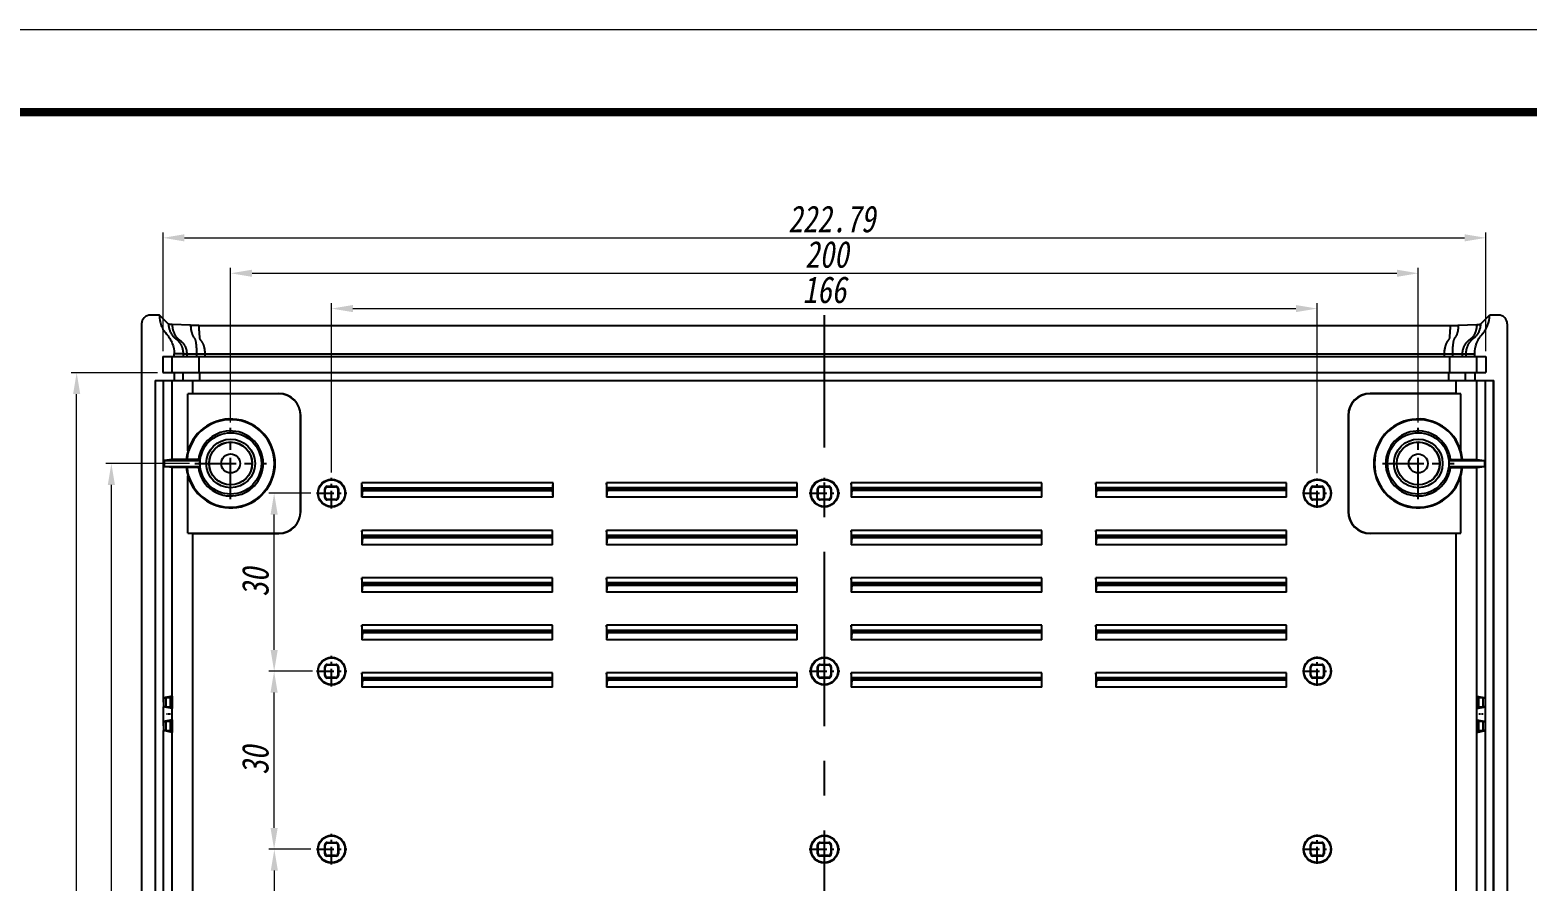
# Model space of a CAD drawing. Header units: millimetres. Extents: x 2015 to 2819, y -1311 to -752.
# Drawn here: x 2292.6 to 2544.7, y -895.4 to -751.9 of the extents above; entities that cross this region are included whole.
import ezdxf

# ---------------------------------------------------------------- set-up
doc = ezdxf.new("R2010")
doc.units = ezdxf.units.MM
doc.linetypes.add('CENTER', pattern=[50.8, 31.75, -6.35, 6.35, -6.35])
doc.layers.add('06___PRT_ALL_SURFS', color=7, linetype='Continuous')
doc.layers.add('dim', color=82, linetype='Continuous', lineweight=9)
doc.layers.add('from', color=7, linetype='Continuous', lineweight=13)
doc.styles.add('wuwei', font='SimSun.ttf', dxfattribs={"width": 0.8, "oblique": 10})
doc.dimstyles.new('wuwei', dxfattribs={"dimscale": 1.8, "dimtxt": 2.5, "dimasz": 1.5, "dimexe": 0.3, "dimexo": 0.3, "dimgap": 0.5, "dimtad": 1, "dimdsep": 46, "dimtxsty": 'wuwei', "dimcen": 0, "dimclrd": 42, "dimclre": 82, "dimclrt": 82, "dimazin": 2, "dimtfac": 1, "dimtofl": 0, "dimtmove": 0, "dimatfit": 3, "dimfxl": 1, "dimlwd": 5, "dimlwe": 5, "dimarcsym": 0})

# ---------------------------------------------------------------- blocks, each defined once
blk = doc.blocks.new('*D24')
at = {"layer": 'Defpoints', "color": 0}
for p in [(2537.8, -786.98), (2315.01, -807), (2537.8, -807)]:
    blk.add_point(p, dxfattribs=at)
at = {"layer": 'dim', "color": 82, "lineweight": 5, "true_color": 0x35c922}
for p, q in [((2315.01, -806.1), (2315.01, -786.08)), ((2537.8, -806.1), (2537.8, -786.08))]:
    blk.add_line(p, q, dxfattribs=at)
at = {"layer": 'dim', "color": 42, "lineweight": 5}
blk.add_line((2318.61, -786.98), (2534.2, -786.98), dxfattribs=at)
at = {"layer": 'dim', "color": 42}
for points in [[(2318.61, -786.38), (2318.61, -787.58), (2315.01, -786.98)], [(2534.2, -786.38), (2534.2, -787.58), (2537.8, -786.98)]]:
    blk.add_solid(points, dxfattribs=at)
at = {"layer": 'dim', "color": 82, "true_color": 0x4bd605, "insert": (2427.64, -783.83), "char_height": 4.5, "attachment_point": 5, "style": 'wuwei'}
blk.add_mtext('222.79', dxfattribs=at)
blk = doc.blocks.new('*D25')
at = {"layer": 'Defpoints', "color": 0}
for p in [(2300.47, -809.7), (2315.01, -809.7), (2315.01, -1000.3)]:
    blk.add_point(p, dxfattribs=at)
at = {"layer": 'dim', "color": 82, "lineweight": 5, "true_color": 0x35c922}
for p, q in [((2314.11, -809.7), (2299.57, -809.7)), ((2314.11, -1000.3), (2299.57, -1000.3))]:
    blk.add_line(p, q, dxfattribs=at)
at = {"layer": 'dim', "color": 42, "lineweight": 5}
blk.add_line((2300.47, -996.7), (2300.47, -813.3), dxfattribs=at)
at = {"layer": 'dim', "color": 42}
for points in [[(2299.87, -813.3), (2301.07, -813.3), (2300.47, -809.7)], [(2299.87, -996.7), (2301.07, -996.7), (2300.47, -1000.3)]]:
    blk.add_solid(points, dxfattribs=at)
at = {"layer": 'dim', "color": 82, "true_color": 0x4bd605, "insert": (2297.32, -905), "char_height": 4.5, "attachment_point": 5, "rotation": 90, "style": 'wuwei'}
blk.add_mtext('190.6', dxfattribs=at)
blk = doc.blocks.new('*D26')
at = {"layer": 'Defpoints', "color": 0}
for p in [(2306.31, -825), (2320.38, -825), (2318.15, -985)]:
    blk.add_point(p, dxfattribs=at)
at = {"layer": 'dim', "color": 82, "lineweight": 5, "true_color": 0x35c922}
for p, q in [((2319.48, -825), (2305.41, -825)), ((2317.25, -985), (2305.41, -985))]:
    blk.add_line(p, q, dxfattribs=at)
at = {"layer": 'dim', "color": 42, "lineweight": 5}
blk.add_line((2306.31, -981.4), (2306.31, -828.6), dxfattribs=at)
at = {"layer": 'dim', "color": 42}
for points in [[(2305.71, -828.6), (2306.91, -828.6), (2306.31, -825)], [(2305.71, -981.4), (2306.91, -981.4), (2306.31, -985)]]:
    blk.add_solid(points, dxfattribs=at)
at = {"layer": 'dim', "color": 82, "true_color": 0x4bd605, "insert": (2303.16, -905), "char_height": 4.5, "attachment_point": 5, "rotation": 90, "style": 'wuwei'}
blk.add_mtext('160', dxfattribs=at)
blk = doc.blocks.new('*D27')
at = {"layer": 'Defpoints', "color": 0}
for p in [(2333.73, -830), (2340.83, -830), (2340.83, -860)]:
    blk.add_point(p, dxfattribs=at)
at = {"layer": 'dim', "color": 82, "lineweight": 5, "true_color": 0x35c922}
for p, q in [((2339.93, -830), (2332.83, -830)), ((2339.93, -860), (2332.83, -860))]:
    blk.add_line(p, q, dxfattribs=at)
at = {"layer": 'dim', "color": 42, "lineweight": 5}
blk.add_line((2333.73, -856.4), (2333.73, -833.6), dxfattribs=at)
at = {"layer": 'dim', "color": 42}
for points in [[(2333.13, -833.6), (2334.33, -833.6), (2333.73, -830)], [(2333.13, -856.4), (2334.33, -856.4), (2333.73, -860)]]:
    blk.add_solid(points, dxfattribs=at)
at = {"layer": 'dim', "color": 82, "true_color": 0x4bd605, "insert": (2330.58, -845), "char_height": 4.5, "attachment_point": 5, "rotation": 90, "style": 'wuwei'}
blk.add_mtext('30', dxfattribs=at)
blk = doc.blocks.new('*D28')
at = {"layer": 'Defpoints', "color": 0}
for p in [(2333.72, -860), (2341.07, -860), (2340.83, -890)]:
    blk.add_point(p, dxfattribs=at)
at = {"layer": 'dim', "color": 82, "lineweight": 5, "true_color": 0x35c922}
for p, q in [((2340.17, -860), (2332.82, -860)), ((2339.93, -890), (2332.82, -890))]:
    blk.add_line(p, q, dxfattribs=at)
at = {"layer": 'dim', "color": 42, "lineweight": 5}
blk.add_line((2333.72, -886.4), (2333.72, -863.6), dxfattribs=at)
at = {"layer": 'dim', "color": 42}
for points in [[(2333.12, -863.6), (2334.32, -863.6), (2333.72, -860)], [(2333.12, -886.4), (2334.32, -886.4), (2333.72, -890)]]:
    blk.add_solid(points, dxfattribs=at)
at = {"layer": 'dim', "color": 82, "true_color": 0x4bd605, "insert": (2330.57, -875), "char_height": 4.5, "attachment_point": 5, "rotation": 90, "style": 'wuwei'}
blk.add_mtext('30', dxfattribs=at)
blk = doc.blocks.new('*D29')
at = {"layer": 'Defpoints', "color": 0}
for p in [(2333.76, -890), (2340.83, -890), (2340.83, -920)]:
    blk.add_point(p, dxfattribs=at)
at = {"layer": 'dim', "color": 82, "lineweight": 5, "true_color": 0x35c922}
for p, q in [((2339.93, -890), (2332.86, -890)), ((2339.93, -920), (2332.86, -920))]:
    blk.add_line(p, q, dxfattribs=at)
at = {"layer": 'dim', "color": 42, "lineweight": 5}
blk.add_line((2333.76, -916.4), (2333.76, -893.6), dxfattribs=at)
at = {"layer": 'dim', "color": 42}
for points in [[(2333.16, -893.6), (2334.36, -893.6), (2333.76, -890)], [(2333.16, -916.4), (2334.36, -916.4), (2333.76, -920)]]:
    blk.add_solid(points, dxfattribs=at)
at = {"layer": 'dim', "color": 82, "true_color": 0x4bd605, "insert": (2330.61, -905), "char_height": 4.5, "attachment_point": 5, "rotation": 90, "style": 'wuwei'}
blk.add_mtext('30', dxfattribs=at)
blk = doc.blocks.new('*D32')
at = {"layer": 'Defpoints', "color": 0}
for p in [(2509.4, -798.9), (2343.4, -827.42), (2509.4, -827.52)]:
    blk.add_point(p, dxfattribs=at)
at = {"layer": 'dim', "color": 82, "lineweight": 5, "true_color": 0x35c922}
for p, q in [((2343.4, -826.53), (2343.4, -798)), ((2509.4, -826.62), (2509.4, -798))]:
    blk.add_line(p, q, dxfattribs=at)
at = {"layer": 'dim', "color": 42, "lineweight": 5}
blk.add_line((2347, -798.9), (2505.8, -798.9), dxfattribs=at)
at = {"layer": 'dim', "color": 42}
for points in [[(2347, -798.3), (2347, -799.5), (2343.4, -798.9)], [(2505.8, -798.3), (2505.8, -799.5), (2509.4, -798.9)]]:
    blk.add_solid(points, dxfattribs=at)
at = {"layer": 'dim', "color": 82, "true_color": 0x4bd605, "insert": (2426.4, -795.75), "char_height": 4.5, "attachment_point": 5, "style": 'wuwei'}
blk.add_mtext('166', dxfattribs=at)
blk = doc.blocks.new('*D33')
at = {"layer": 'Defpoints', "color": 0}
for p in [(2526.4, -792.95), (2326.4, -818.97), (2526.4, -818.97)]:
    blk.add_point(p, dxfattribs=at)
at = {"layer": 'dim', "color": 82, "lineweight": 5, "true_color": 0x35c922}
for p, q in [((2326.4, -818.07), (2326.4, -792.05)), ((2526.4, -818.07), (2526.4, -792.05))]:
    blk.add_line(p, q, dxfattribs=at)
at = {"layer": 'dim', "color": 42, "lineweight": 5}
blk.add_line((2330, -792.95), (2522.8, -792.95), dxfattribs=at)
at = {"layer": 'dim', "color": 42}
for points in [[(2330, -792.35), (2330, -793.55), (2326.4, -792.95)], [(2522.8, -792.35), (2522.8, -793.55), (2526.4, -792.95)]]:
    blk.add_solid(points, dxfattribs=at)
at = {"layer": 'dim', "color": 82, "true_color": 0x4bd605, "insert": (2426.81, -789.8), "char_height": 4.5, "attachment_point": 5, "style": 'wuwei'}
blk.add_mtext('200', dxfattribs=at)

msp = doc.modelspace()

# ---------------------------------------------------------------- linework, layer by layer
at = {"color": 7, "linetype": 'Continuous'}
for p, q in [((2311.403, -801.494), (2311.403, -1008.497)), ((2314.401, -799.996), (2312.902, -799.996)), ((2315.934, -801.529), (2314.401, -799.996)), ((2536.873, -801.529), (2538.405, -799.996)), ((2539.905, -799.996), (2538.405, -799.996)), ((2541.403, -801.494), (2541.403, -1008.497)), ((2316.903, -806.996), (2316.903, -806.496)), ((2318.388, -806.496), (2316.903, -806.496)), ((2534.419, -806.496), (2535.903, -806.496)), ((2535.903, -806.996), (2535.903, -806.496)), ((2315.006, -806.996), (2315.006, -809.696)), ((2315.006, -806.996), (2318.388, -806.996)), ((2534.419, -806.996), (2537.8, -806.996)), ((2537.8, -806.996), (2537.8, -809.696)), ((2313.663, -810.996), (2313.663, -998.996)), ((2313.663, -810.996), (2318.423, -810.996)), ((2313.706, -810.996), (2313.706, -998.996)), ((2315.006, -809.696), (2318.423, -809.696)), ((2315.078, -864.481), (2315.078, -810.996)), ((2316.563, -824.335), (2316.563, -810.996)), ((2316.903, -809.696), (2316.903, -810.996)), ((2320.041, -813.196), (2320.041, -810.996)), ((2532.765, -813.196), (2532.765, -810.996)), ((2534.384, -809.696), (2537.8, -809.696)), ((2534.384, -810.996), (2539.143, -810.996)), ((2535.903, -809.696), (2535.903, -810.996)), ((2536.243, -824.335), (2536.243, -810.996)), ((2537.728, -864.481), (2537.728, -810.996)), ((2539.1, -998.996), (2539.1, -810.996)), ((2539.143, -998.996), (2539.143, -810.996)), ((2320.041, -813.196), (2319.206, -813.238)), ((2319.206, -822.887), (2319.206, -813.238)), ((2334.503, -813.238), (2319.206, -813.238)), ((2320.041, -813.196), (2334.503, -813.196)), ((2334.503, -813.196), (2334.503, -813.238)), ((2518.303, -813.196), (2518.303, -813.238)), ((2532.765, -813.196), (2518.303, -813.196)), ((2533.601, -813.238), (2518.303, -813.238)), ((2532.765, -813.196), (2533.601, -813.238)), ((2533.601, -822.887), (2533.601, -813.238)), ((2338.161, -833.096), (2338.161, -816.896)), ((2338.203, -816.896), (2338.161, -816.896)), ((2338.203, -833.096), (2338.203, -816.896)), ((2514.603, -816.896), (2514.603, -833.096)), ((2514.603, -816.896), (2514.645, -816.896)), ((2514.645, -816.896), (2514.645, -833.096)), ((2316.563, -824.335), (2315.224, -824.496)), ((2318.946, -824.323), (2316.563, -824.335)), ((2318.946, -824.323), (2319.059, -824.335)), ((2320.964, -824.335), (2319.059, -824.335)), ((2320.964, -824.335), (2321.217, -824.496)), ((2531.842, -824.335), (2531.589, -824.496)), ((2531.842, -824.335), (2533.748, -824.335)), ((2533.748, -824.335), (2533.86, -824.323)), ((2533.86, -824.323), (2536.243, -824.335)), ((2536.243, -824.335), (2537.582, -824.496)), ((2315.224, -824.496), (2315.224, -825.496)), ((2315.224, -824.496), (2321.217, -824.496)), ((2316.563, -825.656), (2315.224, -825.496)), ((2315.224, -825.496), (2321.217, -825.496)), ((2316.563, -864.184), (2316.563, -825.656)), ((2318.946, -825.668), (2316.563, -825.656)), ((2319.059, -825.657), (2318.946, -825.668)), ((2320.964, -825.657), (2319.059, -825.657)), ((2320.964, -825.657), (2321.217, -825.496)), ((2531.589, -824.496), (2537.582, -824.496)), ((2531.589, -825.496), (2537.582, -825.496)), ((2531.842, -825.657), (2531.589, -825.496)), ((2531.842, -825.657), (2533.748, -825.657)), ((2533.86, -825.668), (2533.748, -825.657)), ((2533.86, -825.668), (2536.243, -825.656)), ((2536.243, -825.656), (2537.582, -825.496)), ((2536.243, -864.184), (2536.243, -825.656)), ((2537.582, -824.496), (2537.582, -825.496)), ((2319.206, -836.754), (2319.206, -827.104)), ((2342.253, -830.746), (2342.253, -829.246)), ((2342.34, -829.333), (2342.253, -829.246)), ((2342.34, -830.659), (2342.34, -829.333)), ((2342.74, -828.933), (2342.653, -828.846)), ((2342.653, -828.846), (2344.153, -828.846)), ((2342.74, -828.933), (2344.066, -828.933)), ((2344.066, -828.933), (2344.153, -828.846)), ((2344.466, -829.333), (2344.553, -829.246)), ((2344.466, -829.333), (2344.466, -830.659)), ((2344.553, -829.246), (2344.553, -830.746)), ((2425.253, -830.746), (2425.253, -829.246)), ((2425.34, -829.333), (2425.253, -829.246)), ((2425.34, -830.659), (2425.34, -829.333)), ((2425.74, -828.933), (2425.653, -828.846)), ((2425.653, -828.846), (2427.153, -828.846)), ((2425.74, -828.933), (2427.066, -828.933)), ((2427.066, -828.933), (2427.153, -828.846)), ((2427.466, -829.333), (2427.553, -829.246)), ((2427.466, -829.333), (2427.466, -830.659)), ((2427.553, -829.246), (2427.553, -830.746)), ((2508.253, -830.746), (2508.253, -829.246)), ((2508.34, -829.333), (2508.253, -829.246)), ((2508.34, -830.659), (2508.34, -829.333)), ((2508.653, -828.846), (2510.153, -828.846)), ((2508.74, -828.933), (2508.653, -828.846)), ((2508.74, -828.933), (2510.066, -828.933)), ((2510.066, -828.933), (2510.153, -828.846)), ((2510.466, -829.333), (2510.553, -829.246)), ((2510.466, -829.333), (2510.466, -830.659)), ((2510.553, -829.246), (2510.553, -830.746)), ((2533.601, -836.754), (2533.601, -827.104)), ((2342.34, -830.659), (2342.253, -830.746)), ((2342.74, -831.059), (2342.653, -831.146)), ((2344.153, -831.146), (2342.653, -831.146)), ((2344.066, -831.059), (2342.74, -831.059)), ((2344.066, -831.059), (2344.153, -831.146)), ((2344.466, -830.659), (2344.553, -830.746)), ((2425.34, -830.659), (2425.253, -830.746)), ((2425.74, -831.059), (2425.653, -831.146)), ((2427.153, -831.146), (2425.653, -831.146)), ((2427.066, -831.059), (2425.74, -831.059)), ((2427.066, -831.059), (2427.153, -831.146)), ((2427.466, -830.659), (2427.553, -830.746)), ((2508.34, -830.659), (2508.253, -830.746)), ((2508.74, -831.059), (2508.653, -831.146)), ((2510.153, -831.146), (2508.653, -831.146)), ((2510.066, -831.059), (2508.74, -831.059)), ((2510.066, -831.059), (2510.153, -831.146)), ((2510.466, -830.659), (2510.553, -830.746)), ((2338.203, -833.096), (2338.161, -833.096)), ((2514.603, -833.096), (2514.645, -833.096)), ((2320.041, -836.796), (2319.206, -836.754)), ((2319.206, -836.754), (2334.503, -836.754)), ((2320.041, -973.196), (2320.041, -836.796)), ((2320.041, -836.796), (2334.503, -836.796)), ((2334.503, -836.796), (2334.503, -836.754)), ((2518.303, -836.754), (2533.601, -836.754)), ((2518.303, -836.796), (2518.303, -836.754)), ((2532.765, -836.796), (2518.303, -836.796)), ((2532.765, -836.796), (2533.601, -836.754)), ((2532.765, -973.196), (2532.765, -836.796)), ((2342.253, -860.746), (2342.253, -859.246)), ((2342.34, -859.333), (2342.253, -859.246)), ((2342.34, -860.659), (2342.34, -859.333)), ((2342.74, -858.933), (2342.653, -858.846)), ((2342.653, -858.846), (2344.153, -858.846)), ((2342.74, -858.933), (2344.066, -858.933)), ((2344.066, -858.933), (2344.153, -858.846)), ((2344.466, -859.333), (2344.553, -859.246)), ((2344.466, -859.333), (2344.466, -860.659)), ((2344.553, -859.246), (2344.553, -860.746)), ((2425.253, -860.746), (2425.253, -859.246)), ((2425.34, -859.333), (2425.253, -859.246)), ((2425.34, -860.659), (2425.34, -859.333)), ((2425.74, -858.933), (2425.653, -858.846)), ((2425.653, -858.846), (2427.153, -858.846)), ((2425.74, -858.933), (2427.066, -858.933)), ((2427.066, -858.933), (2427.153, -858.846)), ((2427.466, -859.333), (2427.553, -859.246)), ((2427.466, -859.333), (2427.466, -860.659)), ((2427.553, -859.246), (2427.553, -860.746)), ((2508.253, -860.746), (2508.253, -859.246)), ((2508.34, -859.333), (2508.253, -859.246)), ((2508.34, -860.659), (2508.34, -859.333)), ((2508.653, -858.846), (2510.153, -858.846)), ((2508.74, -858.933), (2508.653, -858.846)), ((2508.74, -858.933), (2510.066, -858.933)), ((2510.066, -858.933), (2510.153, -858.846)), ((2510.466, -859.333), (2510.553, -859.246)), ((2510.466, -859.333), (2510.466, -860.659)), ((2510.553, -859.246), (2510.553, -860.746)), ((2342.34, -860.659), (2342.253, -860.746)), ((2342.74, -861.059), (2342.653, -861.146)), ((2344.153, -861.146), (2342.653, -861.146)), ((2344.066, -861.059), (2342.74, -861.059)), ((2344.066, -861.059), (2344.153, -861.146)), ((2344.466, -860.659), (2344.553, -860.746)), ((2425.34, -860.659), (2425.253, -860.746)), ((2425.74, -861.059), (2425.653, -861.146)), ((2427.153, -861.146), (2425.653, -861.146)), ((2427.066, -861.059), (2425.74, -861.059)), ((2427.066, -861.059), (2427.153, -861.146)), ((2427.466, -860.659), (2427.553, -860.746)), ((2508.34, -860.659), (2508.253, -860.746)), ((2508.74, -861.059), (2508.653, -861.146)), ((2510.153, -861.146), (2508.653, -861.146)), ((2510.066, -861.059), (2508.74, -861.059)), ((2510.066, -861.059), (2510.153, -861.146)), ((2510.466, -860.659), (2510.553, -860.746)), ((2315.064, -864.481), (2315.078, -866.01)), ((2315.075, -864.492), (2315.064, -864.481)), ((2315.075, -864.492), (2315.075, -865.999)), ((2315.075, -864.492), (2315.478, -864.496)), ((2316.563, -864.184), (2315.078, -864.481)), ((2315.478, -864.496), (2315.478, -865.996)), ((2316.278, -864.496), (2315.478, -864.496)), ((2316.278, -864.496), (2316.59, -864.184)), ((2316.278, -865.996), (2316.278, -864.496)), ((2316.563, -864.184), (2316.59, -864.184)), ((2316.59, -866.307), (2316.59, -864.184)), ((2536.243, -864.184), (2536.217, -864.184)), ((2536.217, -864.184), (2536.217, -866.307)), ((2536.528, -864.496), (2536.217, -864.184)), ((2536.243, -864.184), (2537.728, -864.481)), ((2537.328, -864.496), (2536.528, -864.496)), ((2536.528, -864.496), (2536.528, -865.996)), ((2537.328, -864.496), (2537.732, -864.492)), ((2537.328, -865.996), (2537.328, -864.496)), ((2537.743, -866.01), (2537.728, -864.481)), ((2537.732, -864.492), (2537.728, -864.481)), ((2537.732, -865.999), (2537.732, -864.492)), ((2315.478, -865.996), (2315.075, -865.999)), ((2315.075, -865.999), (2315.078, -866.01)), ((2315.078, -868.481), (2315.078, -866.01)), ((2316.563, -866.307), (2315.078, -866.01)), ((2315.478, -865.996), (2316.278, -865.996)), ((2316.278, -865.996), (2316.59, -866.307)), ((2316.563, -868.184), (2316.563, -866.307)), ((2316.563, -866.307), (2316.59, -866.307)), ((2536.528, -865.996), (2536.217, -866.307)), ((2536.243, -866.307), (2536.217, -866.307)), ((2536.243, -866.307), (2537.728, -866.01)), ((2536.243, -868.184), (2536.243, -866.307)), ((2536.528, -865.996), (2537.328, -865.996)), ((2537.732, -865.999), (2537.328, -865.996)), ((2537.728, -868.481), (2537.728, -866.01)), ((2537.732, -865.999), (2537.743, -866.01)), ((2315.064, -868.481), (2315.078, -870.01)), ((2315.075, -868.492), (2315.064, -868.481)), ((2315.075, -868.492), (2315.075, -869.999)), ((2315.075, -868.492), (2315.478, -868.496)), ((2316.563, -868.184), (2315.078, -868.481)), ((2315.478, -868.496), (2315.478, -869.996)), ((2316.278, -868.496), (2315.478, -868.496)), ((2316.278, -868.496), (2316.59, -868.184)), ((2316.278, -869.996), (2316.278, -868.496)), ((2316.563, -868.184), (2316.59, -868.184)), ((2316.59, -870.307), (2316.59, -868.184)), ((2536.243, -868.184), (2536.217, -868.184)), ((2536.528, -868.496), (2536.217, -868.184)), ((2536.217, -868.184), (2536.217, -870.307)), ((2536.243, -868.184), (2537.728, -868.481)), ((2537.328, -868.496), (2536.528, -868.496)), ((2536.528, -868.496), (2536.528, -869.996)), ((2537.328, -868.496), (2537.732, -868.492)), ((2537.328, -869.996), (2537.328, -868.496)), ((2537.743, -870.01), (2537.728, -868.481)), ((2537.732, -868.492), (2537.728, -868.481)), ((2537.732, -869.999), (2537.732, -868.492)), ((2315.478, -869.996), (2315.075, -869.999)), ((2315.075, -869.999), (2315.078, -870.01)), ((2315.078, -939.981), (2315.078, -870.01)), ((2316.563, -870.307), (2315.078, -870.01)), ((2315.478, -869.996), (2316.278, -869.996)), ((2316.278, -869.996), (2316.59, -870.307)), ((2316.563, -939.684), (2316.563, -870.307)), ((2316.563, -870.307), (2316.59, -870.307)), ((2536.528, -869.996), (2536.217, -870.307)), ((2536.243, -870.307), (2536.217, -870.307)), ((2536.243, -870.307), (2537.728, -870.01)), ((2536.243, -939.684), (2536.243, -870.307)), ((2536.528, -869.996), (2537.328, -869.996)), ((2537.732, -869.999), (2537.328, -869.996)), ((2537.728, -939.981), (2537.728, -870.01)), ((2537.732, -869.999), (2537.743, -870.01)), ((2342.253, -890.746), (2342.253, -889.246)), ((2342.34, -889.333), (2342.253, -889.246)), ((2342.34, -890.659), (2342.34, -889.333)), ((2342.74, -888.933), (2342.653, -888.846)), ((2342.653, -888.846), (2344.153, -888.846)), ((2342.74, -888.933), (2344.066, -888.933)), ((2344.066, -888.933), (2344.153, -888.846)), ((2344.466, -889.333), (2344.553, -889.246)), ((2344.466, -889.333), (2344.466, -890.659)), ((2344.553, -889.246), (2344.553, -890.746)), ((2425.253, -890.746), (2425.253, -889.246)), ((2425.34, -889.333), (2425.253, -889.246)), ((2425.34, -890.659), (2425.34, -889.333)), ((2425.74, -888.933), (2425.653, -888.846)), ((2425.653, -888.846), (2427.153, -888.846)), ((2425.74, -888.933), (2427.066, -888.933)), ((2427.066, -888.933), (2427.153, -888.846)), ((2427.466, -889.333), (2427.553, -889.246)), ((2427.466, -889.333), (2427.466, -890.659)), ((2427.553, -889.246), (2427.553, -890.746)), ((2508.34, -889.333), (2508.253, -889.246)), ((2508.253, -890.746), (2508.253, -889.246)), ((2508.34, -890.659), (2508.34, -889.333)), ((2508.653, -888.846), (2510.153, -888.846)), ((2508.74, -888.933), (2508.653, -888.846)), ((2508.74, -888.933), (2510.066, -888.933)), ((2510.066, -888.933), (2510.153, -888.846)), ((2510.466, -889.333), (2510.553, -889.246)), ((2510.466, -889.333), (2510.466, -890.659)), ((2510.553, -889.246), (2510.553, -890.746)), ((2342.34, -890.659), (2342.253, -890.746)), ((2342.74, -891.059), (2342.653, -891.146)), ((2344.153, -891.146), (2342.653, -891.146)), ((2344.066, -891.059), (2342.74, -891.059)), ((2344.066, -891.059), (2344.153, -891.146)), ((2344.466, -890.659), (2344.553, -890.746)), ((2425.34, -890.659), (2425.253, -890.746)), ((2425.74, -891.059), (2425.653, -891.146)), ((2427.153, -891.146), (2425.653, -891.146)), ((2427.066, -891.059), (2425.74, -891.059)), ((2427.066, -891.059), (2427.153, -891.146)), ((2427.466, -890.659), (2427.553, -890.746)), ((2508.34, -890.659), (2508.253, -890.746)), ((2508.74, -891.059), (2508.653, -891.146)), ((2510.153, -891.146), (2508.653, -891.146)), ((2510.066, -891.059), (2508.74, -891.059)), ((2510.066, -891.059), (2510.153, -891.146)), ((2510.466, -890.659), (2510.553, -890.746))]:
    msp.add_line(p, q, dxfattribs=at)
at = {"color": 1, "linetype": 'CENTER', "ltscale": 0.923636}
msp.add_line((2426.403, -1009.996), (2426.403, -799.996), dxfattribs=at)
at = {"color": 1, "linetype": 'CENTER', "ltscale": 0.219162}
for p, q in [((2326.403, -831.023), (2326.403, -818.969)), ((2526.403, -831.023), (2526.403, -818.969)), ((2320.376, -824.996), (2332.43, -824.996)), ((2520.376, -824.996), (2532.43, -824.996))]:
    msp.add_line(p, q, dxfattribs=at)
at = {"color": 1, "linetype": 'CENTER', "ltscale": 0.093491}
for p, q in [((2343.403, -832.567), (2343.403, -827.425)), ((2426.403, -832.567), (2426.403, -827.425)), ((2340.832, -829.996), (2345.974, -829.996)), ((2423.832, -829.996), (2428.974, -829.996)), ((2343.403, -862.567), (2343.403, -857.425)), ((2426.403, -862.567), (2426.403, -857.425)), ((2340.832, -859.996), (2345.974, -859.996)), ((2423.832, -859.996), (2428.974, -859.996)), ((2343.403, -892.567), (2343.403, -887.425)), ((2426.403, -892.567), (2426.403, -887.425)), ((2340.832, -889.996), (2345.974, -889.996)), ((2423.832, -889.996), (2428.974, -889.996))]:
    msp.add_line(p, q, dxfattribs=at)
at = {"color": 1, "linetype": 'CENTER', "ltscale": 0.09}
for p, q in [((2509.403, -832.471), (2509.403, -827.521)), ((2506.928, -829.996), (2511.878, -829.996)), ((2509.403, -862.471), (2509.403, -857.521)), ((2506.928, -859.996), (2511.878, -859.996)), ((2506.928, -889.996), (2511.878, -889.996)), ((2509.403, -892.471), (2509.403, -887.521))]:
    msp.add_line(p, q, dxfattribs=at)
at = {"color": 1, "linetype": 'CENTER', "ltscale": 0.0064}
for p, q in [((2316.278, -867.246), (2315.478, -867.246)), ((2537.328, -867.246), (2536.528, -867.246))]:
    msp.add_line(p, q, dxfattribs=at)
at = {"color": 7, "linetype": 'Continuous'}
for centre, radius in [((2326.403, -824.996), 5.167), ((2326.403, -824.996), 4.1), ((2326.403, -824.996), 3.627), ((2326.403, -824.996), 3.6), ((2526.403, -824.996), 5.167), ((2526.403, -824.996), 4.1), ((2526.403, -824.996), 3.627), ((2526.403, -824.996), 3.6), ((2326.403, -824.996), 1.6), ((2526.403, -824.996), 1.6), ((2343.403, -829.996), 2.337), ((2343.403, -829.996), 2.25), ((2426.403, -829.996), 2.337), ((2426.403, -829.996), 2.25), ((2509.403, -829.996), 2.337), ((2509.403, -829.996), 2.25), ((2343.403, -859.996), 2.337), ((2343.403, -859.996), 2.25), ((2426.403, -859.996), 2.337), ((2426.403, -859.996), 2.25), ((2509.403, -859.996), 2.337), ((2509.403, -859.996), 2.25), ((2343.403, -889.996), 2.337), ((2343.403, -889.996), 2.25), ((2426.403, -889.996), 2.337), ((2426.403, -889.996), 2.25), ((2509.403, -889.996), 2.337), ((2509.403, -889.996), 2.25)]:
    msp.add_circle(centre, radius, dxfattribs=at)
for centre, radius, start, end in [((2334.503, -816.896), 3.7, 0, 90), ((2334.503, -816.896), 3.658, 0, 90), ((2518.303, -816.896), 3.7, 90, 180), ((2518.303, -816.896), 3.658, 90, 180), ((2326.403, -824.996), 7.374, 185.14481, 174.85519), ((2326.403, -824.996), 7.5, 196.32938, 163.67062), ((2526.403, -824.996), 7.5, 16.32938, 343.67062), ((2526.403, -824.996), 7.374, 5.14481, 354.85519), ((2326.403, -824.996), 5.479, 186.93195, 173.06805), ((2526.403, -824.996), 5.479, 6.93195, 353.06805), ((2326.403, -824.996), 5.21, 174.49317, 185.50683), ((2526.403, -824.996), 5.21, 354.49317, 5.50683), ((2334.503, -833.096), 3.7, 270, 0), ((2334.503, -833.096), 3.658, 270, 0), ((2518.303, -833.096), 3.7, 180, 270), ((2518.303, -833.096), 3.658, 180, 270)]:
    msp.add_arc(centre, radius, start, end, dxfattribs=at)
for centre, major_axis, ratio, start_param, end_param in [((2312.905, -801.497), (-1.063, 1.063), 0.9980992, -0.7844468, 0.7844468), ((2539.902, -801.497), (1.063, 1.063), 0.9980992, -0.7844468, 0.7844468), ((2326.798, -824.996), (7.881, 0), 0.9987407, 2.8703735, 3.0560435), ((2526.008, -824.996), (7.881, 0), 0.9987407, 0.0855492, 0.2712192), ((2326.798, -824.996), (7.881, 0), 0.9987407, -3.0560435, -2.8703735), ((2526.008, -824.996), (7.881, 0), 0.9987407, -0.2712192, -0.0855492), ((2342.653, -829.246), (-0.283, 0.283), 0.9996955, -0.7852459, 0.7852459), ((2342.74, -829.333), (-0.283, 0.283), 0.9996955, -0.7852459, 0.7852459), ((2344.066, -829.333), (0.283, 0.283), 0.9996955, -0.7852459, 0.7852459), ((2344.153, -829.246), (0.283, 0.283), 0.9996955, -0.7852459, 0.7852459), ((2425.653, -829.246), (-0.283, 0.283), 0.9996955, -0.7852459, 0.7852459), ((2425.74, -829.333), (-0.283, 0.283), 0.9996955, -0.7852459, 0.7852459), ((2427.066, -829.333), (0.283, 0.283), 0.9996955, -0.7852459, 0.7852459), ((2427.153, -829.246), (0.283, 0.283), 0.9996955, -0.7852459, 0.7852459), ((2508.653, -829.246), (-0.283, 0.283), 0.9996955, -0.7852459, 0.7852459), ((2508.74, -829.333), (-0.283, 0.283), 0.9996955, -0.7852459, 0.7852459), ((2510.066, -829.333), (0.283, 0.283), 0.9996955, -0.7852459, 0.7852459), ((2510.153, -829.246), (0.283, 0.283), 0.9996955, -0.7852459, 0.7852459), ((2342.653, -830.746), (0.283, 0.283), 0.9996955, -3.9268385, -2.3563468), ((2342.74, -830.658), (-0.283, -0.283), 0.9996955, -0.7852459, 0.7852459), ((2344.066, -830.658), (0.283, -0.283), 0.9996955, -0.7852459, 0.7852459), ((2344.153, -830.746), (-0.283, 0.283), 0.9996955, -3.9268385, -2.3563468), ((2425.653, -830.746), (0.283, 0.283), 0.9996955, -3.9268385, -2.3563468), ((2425.74, -830.658), (-0.283, -0.283), 0.9996955, -0.7852459, 0.7852459), ((2427.066, -830.658), (0.283, -0.283), 0.9996955, -0.7852459, 0.7852459), ((2427.153, -830.746), (-0.283, 0.283), 0.9996955, -3.9268385, -2.3563468), ((2508.653, -830.746), (0.283, 0.283), 0.9996955, -3.9268385, -2.3563468), ((2508.74, -830.658), (-0.283, -0.283), 0.9996955, -0.7852459, 0.7852459), ((2510.066, -830.658), (0.283, -0.283), 0.9996955, -0.7852459, 0.7852459), ((2510.153, -830.746), (-0.283, 0.283), 0.9996955, -3.9268385, -2.3563468), ((2342.653, -859.246), (-0.283, 0.283), 0.9996955, -0.7852459, 0.7852459), ((2342.74, -859.333), (-0.283, 0.283), 0.9996955, -0.7852459, 0.7852459), ((2344.066, -859.333), (0.283, 0.283), 0.9996955, -0.7852459, 0.7852459), ((2344.153, -859.246), (0.283, 0.283), 0.9996955, -0.7852459, 0.7852459), ((2425.653, -859.246), (-0.283, 0.283), 0.9996955, -0.7852459, 0.7852459), ((2425.74, -859.333), (-0.283, 0.283), 0.9996955, -0.7852459, 0.7852459), ((2427.066, -859.333), (0.283, 0.283), 0.9996955, -0.7852459, 0.7852459), ((2427.153, -859.246), (0.283, 0.283), 0.9996955, -0.7852459, 0.7852459), ((2508.653, -859.246), (-0.283, 0.283), 0.9996955, -0.7852459, 0.7852459), ((2508.74, -859.333), (-0.283, 0.283), 0.9996955, -0.7852459, 0.7852459), ((2510.066, -859.333), (0.283, 0.283), 0.9996955, -0.7852459, 0.7852459), ((2510.153, -859.246), (0.283, 0.283), 0.9996955, -0.7852459, 0.7852459), ((2342.653, -860.746), (0.283, 0.283), 0.9996955, -3.9268385, -2.3563468), ((2342.74, -860.658), (-0.283, -0.283), 0.9996955, -0.7852459, 0.7852459), ((2344.066, -860.658), (0.283, -0.283), 0.9996955, -0.7852459, 0.7852459), ((2344.153, -860.746), (-0.283, 0.283), 0.9996955, -3.9268385, -2.3563468), ((2425.653, -860.746), (0.283, 0.283), 0.9996955, -3.9268385, -2.3563468), ((2425.74, -860.658), (-0.283, -0.283), 0.9996955, -0.7852459, 0.7852459), ((2427.066, -860.658), (0.283, -0.283), 0.9996955, -0.7852459, 0.7852459), ((2427.153, -860.746), (-0.283, 0.283), 0.9996955, -3.9268385, -2.3563468), ((2508.653, -860.746), (0.283, 0.283), 0.9996955, -3.9268385, -2.3563468), ((2508.74, -860.658), (-0.283, -0.283), 0.9996955, -0.7852459, 0.7852459), ((2510.066, -860.658), (0.283, -0.283), 0.9996955, -0.7852459, 0.7852459), ((2510.153, -860.746), (-0.283, 0.283), 0.9996955, -3.9268385, -2.3563468), ((2342.653, -889.246), (-0.283, 0.283), 0.9996955, -0.7852459, 0.7852459), ((2342.74, -889.333), (-0.283, 0.283), 0.9996955, -0.7852459, 0.7852459), ((2344.066, -889.333), (0.283, 0.283), 0.9996955, -0.7852459, 0.7852459), ((2344.153, -889.246), (0.283, 0.283), 0.9996955, -0.7852459, 0.7852459), ((2425.653, -889.246), (-0.283, 0.283), 0.9996955, -0.7852459, 0.7852459), ((2425.74, -889.333), (-0.283, 0.283), 0.9996955, -0.7852459, 0.7852459), ((2427.066, -889.333), (0.283, 0.283), 0.9996955, -0.7852459, 0.7852459), ((2427.153, -889.246), (0.283, 0.283), 0.9996955, -0.7852459, 0.7852459), ((2508.653, -889.246), (-0.283, 0.283), 0.9996955, -0.7852459, 0.7852459), ((2508.74, -889.333), (-0.283, 0.283), 0.9996955, -0.7852459, 0.7852459), ((2510.066, -889.333), (0.283, 0.283), 0.9996955, -0.7852459, 0.7852459), ((2510.153, -889.246), (0.283, 0.283), 0.9996955, -0.7852459, 0.7852459), ((2342.653, -890.746), (0.283, 0.283), 0.9996955, -3.9268385, -2.3563468), ((2342.74, -890.658), (-0.283, -0.283), 0.9996955, -0.7852459, 0.7852459), ((2344.066, -890.658), (0.283, -0.283), 0.9996955, -0.7852459, 0.7852459), ((2344.153, -890.746), (-0.283, 0.283), 0.9996955, -3.9268385, -2.3563468), ((2425.653, -890.746), (0.283, 0.283), 0.9996955, -3.9268385, -2.3563468), ((2425.74, -890.658), (-0.283, -0.283), 0.9996955, -0.7852459, 0.7852459), ((2427.066, -890.658), (0.283, -0.283), 0.9996955, -0.7852459, 0.7852459), ((2427.153, -890.746), (-0.283, 0.283), 0.9996955, -3.9268385, -2.3563468), ((2508.653, -890.746), (0.283, 0.283), 0.9996955, -3.9268385, -2.3563468), ((2508.74, -890.658), (-0.283, -0.283), 0.9996955, -0.7852459, 0.7852459), ((2510.066, -890.658), (0.283, -0.283), 0.9996955, -0.7852459, 0.7852459), ((2510.153, -890.746), (-0.283, 0.283), 0.9996955, -3.9268385, -2.3563468)]:
    msp.add_ellipse(centre, major_axis=major_axis, ratio=ratio, start_param=start_param, end_param=end_param, dxfattribs=at)
for points, start_tangent, end_tangent in [([(2314.401, -799.996), (2314.724, -801.737), (2315.119, -802.534), (2315.508, -803.076), (2315.652, -803.246), (2315.935, -803.589), (2316.185, -803.957), (2316.58, -804.755), (2316.903, -806.496)], (0, -1), (0, -1)), ([(2535.903, -806.496), (2536.227, -804.755), (2536.621, -803.957), (2536.871, -803.589), (2537.154, -803.246), (2537.298, -803.076), (2537.688, -802.534), (2538.082, -801.737), (2538.405, -799.996)], (0, 1), (0, 1))]:
    msp.add_spline(points, degree=3, dxfattribs=dict(at, start_tangent=start_tangent, end_tangent=end_tangent))
at = {"layer": '06___PRT_ALL_SURFS', "color": 7, "linetype": 'Continuous'}
for p, q in [((2319.656, -801.718), (2316.55, -801.588)), ((2321.041, -801.742), (2531.766, -801.742)), ((2426.403, -806.496), (2426.403, -801.742)), ((2533.15, -801.718), (2536.256, -801.588)), ((2318.388, -806.496), (2318.388, -806.996)), ((2318.388, -806.496), (2534.419, -806.496)), ((2319.003, -806.496), (2319.003, -806.996)), ((2320.66, -806.496), (2320.66, -806.996)), ((2322.043, -806.496), (2322.043, -806.996)), ((2530.763, -806.496), (2530.763, -806.996)), ((2532.146, -806.496), (2532.146, -806.996)), ((2533.804, -806.496), (2533.804, -806.996)), ((2534.419, -806.496), (2534.419, -806.996)), ((2316.563, -809.696), (2316.563, -806.996)), ((2318.388, -806.996), (2534.419, -806.996)), ((2321.086, -809.696), (2321.086, -806.996)), ((2531.72, -809.696), (2531.72, -806.996)), ((2536.243, -809.696), (2536.243, -806.996)), ((2318.423, -810.996), (2318.423, -809.696)), ((2318.423, -809.696), (2534.384, -809.696)), ((2318.423, -810.996), (2534.384, -810.996)), ((2321.24, -810.996), (2321.24, -809.696)), ((2531.566, -810.996), (2531.566, -809.696)), ((2534.384, -810.996), (2534.384, -809.696)), ((2348.498, -830.686), (2348.498, -828.264)), ((2348.603, -829.419), (2348.498, -828.264)), ((2380.708, -828.264), (2348.498, -828.264)), ((2348.577, -829.13), (2380.629, -829.13)), ((2380.603, -829.418), (2348.603, -829.418)), ((2348.603, -829.419), (2348.603, -829.532)), ((2380.603, -829.419), (2380.708, -828.264)), ((2380.603, -829.419), (2380.603, -829.532)), ((2380.708, -830.686), (2380.708, -828.264)), ((2389.698, -828.264), (2389.698, -830.686)), ((2389.803, -829.419), (2389.698, -828.264)), ((2421.803, -828.264), (2389.698, -828.264)), ((2421.803, -829.13), (2389.777, -829.13)), ((2421.803, -829.418), (2389.803, -829.418)), ((2389.803, -829.419), (2389.803, -829.532)), ((2421.803, -830.686), (2421.803, -828.264)), ((2431.003, -829.419), (2430.898, -828.264)), ((2430.898, -828.264), (2430.898, -830.686)), ((2463.003, -828.264), (2430.898, -828.264)), ((2463.003, -829.13), (2430.977, -829.13)), ((2463.003, -829.418), (2431.003, -829.418)), ((2431.003, -829.419), (2431.003, -829.532)), ((2463.003, -830.686), (2463.003, -828.264)), ((2472.203, -829.419), (2472.098, -828.264)), ((2472.098, -828.264), (2472.098, -830.686)), ((2504.203, -828.264), (2472.098, -828.264)), ((2504.203, -829.13), (2472.177, -829.13)), ((2504.203, -829.418), (2472.203, -829.418)), ((2472.203, -829.419), (2472.203, -829.532)), ((2504.203, -830.686), (2504.203, -828.264)), ((2348.603, -829.532), (2348.498, -830.686)), ((2380.708, -830.686), (2348.498, -830.686)), ((2348.603, -829.532), (2380.603, -829.532)), ((2380.708, -830.686), (2380.603, -829.532)), ((2389.803, -829.532), (2389.698, -830.686)), ((2421.803, -830.686), (2389.698, -830.686)), ((2421.803, -829.532), (2389.803, -829.532)), ((2431.003, -829.532), (2430.898, -830.686)), ((2463.003, -830.686), (2430.898, -830.686)), ((2463.003, -829.532), (2431.003, -829.532)), ((2472.203, -829.532), (2472.098, -830.686)), ((2504.203, -830.686), (2472.098, -830.686)), ((2504.203, -829.532), (2472.203, -829.532)), ((2348.603, -837.419), (2348.498, -836.264)), ((2348.498, -836.264), (2348.498, -838.686)), ((2380.603, -836.264), (2348.498, -836.264)), ((2380.603, -838.686), (2380.603, -836.264)), ((2389.803, -837.419), (2389.698, -836.264)), ((2389.698, -836.264), (2389.698, -838.686)), ((2421.803, -836.264), (2389.698, -836.264)), ((2421.803, -838.686), (2421.803, -836.264)), ((2431.003, -837.419), (2430.898, -836.264)), ((2430.898, -836.264), (2430.898, -838.686)), ((2463.003, -836.264), (2430.898, -836.264)), ((2463.003, -838.686), (2463.003, -836.264)), ((2472.203, -837.419), (2472.098, -836.264)), ((2472.098, -836.264), (2472.098, -838.686)), ((2504.203, -836.264), (2472.098, -836.264)), ((2504.203, -838.686), (2504.203, -836.264)), ((2348.603, -837.532), (2348.498, -838.686)), ((2380.603, -838.686), (2348.498, -838.686)), ((2380.603, -837.13), (2348.577, -837.13)), ((2380.603, -837.418), (2348.603, -837.418)), ((2348.603, -837.419), (2348.603, -837.532)), ((2380.603, -837.532), (2348.603, -837.532)), ((2389.803, -837.532), (2389.698, -838.686)), ((2421.803, -838.686), (2389.698, -838.686)), ((2421.803, -837.13), (2389.777, -837.13)), ((2421.803, -837.418), (2389.803, -837.418)), ((2389.803, -837.419), (2389.803, -837.532)), ((2421.803, -837.532), (2389.803, -837.532)), ((2431.003, -837.532), (2430.898, -838.686)), ((2463.003, -838.686), (2430.898, -838.686)), ((2463.003, -837.13), (2430.977, -837.13)), ((2463.003, -837.418), (2431.003, -837.418)), ((2431.003, -837.419), (2431.003, -837.532)), ((2463.003, -837.532), (2431.003, -837.532)), ((2472.203, -837.532), (2472.098, -838.686)), ((2504.203, -838.686), (2472.098, -838.686)), ((2504.203, -837.13), (2472.177, -837.13)), ((2504.203, -837.418), (2472.203, -837.418)), ((2472.203, -837.419), (2472.203, -837.532)), ((2504.203, -837.532), (2472.203, -837.532)), ((2348.603, -845.419), (2348.498, -844.264)), ((2348.498, -844.264), (2348.498, -846.686)), ((2380.603, -844.264), (2348.498, -844.264)), ((2380.603, -846.686), (2380.603, -844.264)), ((2389.803, -845.419), (2389.698, -844.264)), ((2389.698, -844.264), (2389.698, -846.686)), ((2421.803, -844.264), (2389.698, -844.264)), ((2421.803, -846.686), (2421.803, -844.264)), ((2431.003, -845.419), (2430.898, -844.264)), ((2430.898, -844.264), (2430.898, -846.686)), ((2463.003, -844.264), (2430.898, -844.264)), ((2463.003, -846.686), (2463.003, -844.264)), ((2472.203, -845.419), (2472.098, -844.264)), ((2472.098, -844.264), (2472.098, -846.686)), ((2504.203, -844.264), (2472.098, -844.264)), ((2504.203, -846.686), (2504.203, -844.264)), ((2348.603, -845.532), (2348.498, -846.686)), ((2380.603, -846.686), (2348.498, -846.686)), ((2380.603, -845.13), (2348.577, -845.13)), ((2380.603, -845.418), (2348.603, -845.418)), ((2348.603, -845.419), (2348.603, -845.532)), ((2380.603, -845.532), (2348.603, -845.532)), ((2389.803, -845.532), (2389.698, -846.686)), ((2421.803, -846.686), (2389.698, -846.686)), ((2421.803, -845.13), (2389.777, -845.13)), ((2421.803, -845.418), (2389.803, -845.418)), ((2389.803, -845.419), (2389.803, -845.532)), ((2421.803, -845.532), (2389.803, -845.532)), ((2431.003, -845.532), (2430.898, -846.686)), ((2463.003, -846.686), (2430.898, -846.686)), ((2463.003, -845.13), (2430.977, -845.13)), ((2463.003, -845.418), (2431.003, -845.418)), ((2431.003, -845.419), (2431.003, -845.532)), ((2463.003, -845.532), (2431.003, -845.532)), ((2472.203, -845.532), (2472.098, -846.686)), ((2504.203, -846.686), (2472.098, -846.686)), ((2504.203, -845.13), (2472.177, -845.13)), ((2504.203, -845.418), (2472.203, -845.418)), ((2472.203, -845.419), (2472.203, -845.532)), ((2504.203, -845.532), (2472.203, -845.532)), ((2348.603, -853.419), (2348.498, -852.264)), ((2348.498, -852.264), (2348.498, -854.686)), ((2380.603, -852.264), (2348.498, -852.264)), ((2348.603, -853.532), (2348.498, -854.686)), ((2380.603, -854.686), (2348.498, -854.686)), ((2380.603, -853.13), (2348.577, -853.13)), ((2380.603, -853.418), (2348.603, -853.418)), ((2348.603, -853.419), (2348.603, -853.532)), ((2380.603, -853.532), (2348.603, -853.532)), ((2380.603, -854.686), (2380.603, -852.264)), ((2389.803, -853.419), (2389.698, -852.264)), ((2389.698, -852.264), (2389.698, -854.686)), ((2421.803, -852.264), (2389.698, -852.264)), ((2389.803, -853.532), (2389.698, -854.686)), ((2421.803, -854.686), (2389.698, -854.686)), ((2421.803, -853.13), (2389.777, -853.13)), ((2421.803, -853.418), (2389.803, -853.418)), ((2389.803, -853.419), (2389.803, -853.532)), ((2421.803, -853.532), (2389.803, -853.532)), ((2421.803, -854.686), (2421.803, -852.264)), ((2431.003, -853.419), (2430.898, -852.264)), ((2430.898, -852.264), (2430.898, -854.686)), ((2463.003, -852.264), (2430.898, -852.264)), ((2431.003, -853.532), (2430.898, -854.686)), ((2463.003, -854.686), (2430.898, -854.686)), ((2463.003, -853.13), (2430.977, -853.13)), ((2463.003, -853.418), (2431.003, -853.418)), ((2431.003, -853.419), (2431.003, -853.532)), ((2463.003, -853.532), (2431.003, -853.532)), ((2463.003, -854.686), (2463.003, -852.264)), ((2472.203, -853.419), (2472.098, -852.264)), ((2472.098, -852.264), (2472.098, -854.686)), ((2504.203, -852.264), (2472.098, -852.264)), ((2472.203, -853.532), (2472.098, -854.686)), ((2504.203, -854.686), (2472.098, -854.686)), ((2504.203, -853.13), (2472.177, -853.13)), ((2504.203, -853.418), (2472.203, -853.418)), ((2472.203, -853.419), (2472.203, -853.532)), ((2504.203, -853.532), (2472.203, -853.532)), ((2504.203, -854.686), (2504.203, -852.264)), ((2348.603, -861.419), (2348.498, -860.264)), ((2348.498, -860.264), (2348.498, -862.686)), ((2380.603, -860.264), (2348.498, -860.264)), ((2348.603, -861.532), (2348.498, -862.686)), ((2380.603, -861.13), (2348.577, -861.13)), ((2380.603, -861.418), (2348.603, -861.418)), ((2348.603, -861.419), (2348.603, -861.532)), ((2380.603, -861.532), (2348.603, -861.532)), ((2380.603, -862.686), (2380.603, -860.264)), ((2389.803, -861.419), (2389.698, -860.264)), ((2389.698, -860.264), (2389.698, -862.686)), ((2421.803, -860.264), (2389.698, -860.264)), ((2389.803, -861.532), (2389.698, -862.686)), ((2421.803, -861.13), (2389.777, -861.13)), ((2421.803, -861.418), (2389.803, -861.418)), ((2389.803, -861.419), (2389.803, -861.532)), ((2421.803, -861.532), (2389.803, -861.532)), ((2421.803, -862.686), (2421.803, -860.264)), ((2431.003, -861.419), (2430.898, -860.264)), ((2430.898, -860.264), (2430.898, -862.686)), ((2463.003, -860.264), (2430.898, -860.264)), ((2431.003, -861.532), (2430.898, -862.686)), ((2463.003, -861.13), (2430.977, -861.13)), ((2463.003, -861.418), (2431.003, -861.418)), ((2431.003, -861.419), (2431.003, -861.532)), ((2463.003, -861.532), (2431.003, -861.532)), ((2463.003, -862.686), (2463.003, -860.264)), ((2472.203, -861.419), (2472.098, -860.264)), ((2472.098, -860.264), (2472.098, -862.686)), ((2504.203, -860.264), (2472.098, -860.264)), ((2472.203, -861.532), (2472.098, -862.686)), ((2504.203, -861.13), (2472.177, -861.13)), ((2504.203, -861.418), (2472.203, -861.418)), ((2472.203, -861.419), (2472.203, -861.532)), ((2504.203, -861.532), (2472.203, -861.532)), ((2504.203, -862.686), (2504.203, -860.264)), ((2380.603, -862.686), (2348.498, -862.686)), ((2421.803, -862.686), (2389.698, -862.686)), ((2463.003, -862.686), (2430.898, -862.686)), ((2504.203, -862.686), (2472.098, -862.686))]:
    msp.add_line(p, q, dxfattribs=at)
for points, start_tangent, end_tangent in [([(2316.55, -801.588), (2316.23, -801.571), (2316.02, -801.551), (2315.934, -801.529)], (-0.9991277, 0.0417595), (-0.7070491, 0.7071645)), ([(2315.934, -801.529), (2315.955, -801.852), (2316.001, -802.133), (2316.062, -802.381), (2316.135, -802.605), (2316.22, -802.812), (2316.32, -803.012), (2316.426, -803.194), (2316.525, -803.34), (2316.607, -803.448), (2316.666, -803.52), (2316.753, -803.618), (2316.845, -803.712), (2316.94, -803.8), (2317.041, -803.887), (2317.129, -803.958), (2317.197, -804.011), (2317.256, -804.057), (2317.313, -804.103), (2317.371, -804.151), (2317.431, -804.204), (2317.493, -804.263), (2317.562, -804.335), (2317.643, -804.425), (2317.731, -804.534), (2317.818, -804.653), (2317.899, -804.774), (2317.974, -804.9), (2318.044, -805.029), (2318.106, -805.159), (2318.163, -805.295), (2318.217, -805.445), (2318.268, -805.614), (2318.314, -805.801), (2318.352, -806.009), (2318.378, -806.24), (2318.388, -806.496)], (0.0159094, -0.9998734), (-0.0000001, -1)), ([(2316.55, -801.588), (2316.57, -801.9), (2316.608, -802.183), (2316.66, -802.431), (2316.719, -802.648), (2316.787, -802.847), (2316.862, -803.032), (2316.942, -803.203), (2317.03, -803.368), (2317.125, -803.533), (2317.217, -803.665), (2317.278, -803.742), (2317.329, -803.799), (2317.377, -803.847), (2317.424, -803.89), (2317.485, -803.941), (2317.553, -803.995), (2317.623, -804.048), (2317.695, -804.103), (2317.774, -804.164), (2317.858, -804.231), (2317.947, -804.305), (2318.04, -804.387), (2318.136, -804.476), (2318.235, -804.575), (2318.332, -804.682), (2318.424, -804.796), (2318.512, -804.917), (2318.594, -805.044), (2318.669, -805.176), (2318.737, -805.313), (2318.802, -805.463), (2318.863, -805.63), (2318.917, -805.815), (2318.961, -806.018), (2318.991, -806.245), (2319.003, -806.496)], (0.0228355, -0.9997392), (-0.0000108, -1)), ([(2321.041, -801.742), (2320.537, -801.739), (2320.064, -801.731), (2319.656, -801.718)], (-1, 0.0000007), (-0.9991276, 0.0417607)), ([(2319.656, -801.718), (2319.671, -802.037), (2319.702, -802.325), (2319.744, -802.578), (2319.792, -802.798), (2319.843, -802.992), (2319.901, -803.172), (2319.97, -803.352), (2320.059, -803.538), (2320.159, -803.701), (2320.25, -803.84), (2320.325, -803.962), (2320.382, -804.072), (2320.425, -804.173), (2320.458, -804.268), (2320.483, -804.36), (2320.503, -804.451), (2320.518, -804.546), (2320.532, -804.654), (2320.549, -804.783), (2320.568, -804.937), (2320.589, -805.119), (2320.61, -805.329), (2320.63, -805.569), (2320.646, -805.841), (2320.656, -806.149), (2320.66, -806.496)], (0.0172175, -0.9998518), (0.000022, -1)), ([(2321.041, -801.742), (2321.046, -802.068), (2321.055, -802.346), (2321.067, -802.591), (2321.08, -802.807), (2321.094, -803.001), (2321.109, -803.182), (2321.122, -803.362), (2321.133, -803.539), (2321.141, -803.714), (2321.164, -803.858), (2321.205, -803.978), (2321.26, -804.086), (2321.321, -804.185), (2321.384, -804.28), (2321.446, -804.371), (2321.508, -804.462), (2321.571, -804.557), (2321.636, -804.665), (2321.702, -804.794), (2321.769, -804.947), (2321.834, -805.128), (2321.896, -805.337), (2321.952, -805.575), (2321.999, -805.847), (2322.031, -806.154), (2322.043, -806.496)], (0.011739, -0.9999311), (0.0000017, -1)), ([(2531.766, -801.742), (2531.76, -802.068), (2531.751, -802.346), (2531.74, -802.591), (2531.726, -802.807), (2531.712, -803.001), (2531.698, -803.182), (2531.685, -803.362), (2531.673, -803.539), (2531.666, -803.714), (2531.642, -803.858), (2531.601, -803.978), (2531.546, -804.086), (2531.485, -804.185), (2531.422, -804.28), (2531.36, -804.371), (2531.298, -804.462), (2531.235, -804.557), (2531.17, -804.665), (2531.104, -804.794), (2531.038, -804.947), (2530.972, -805.128), (2530.911, -805.337), (2530.855, -805.575), (2530.808, -805.847), (2530.775, -806.154), (2530.763, -806.496)], (-0.011739, -0.9999311), (-0.0000017, -1)), ([(2531.766, -801.742), (2532.27, -801.739), (2532.742, -801.731), (2533.15, -801.718)], (1, 0.0000007), (0.9991276, 0.0417607)), ([(2533.15, -801.718), (2533.135, -802.037), (2533.104, -802.325), (2533.063, -802.578), (2533.015, -802.798), (2532.963, -802.992), (2532.906, -803.172), (2532.836, -803.352), (2532.748, -803.538), (2532.647, -803.701), (2532.557, -803.84), (2532.482, -803.962), (2532.425, -804.072), (2532.382, -804.173), (2532.348, -804.268), (2532.323, -804.36), (2532.304, -804.451), (2532.288, -804.546), (2532.274, -804.654), (2532.257, -804.783), (2532.238, -804.937), (2532.217, -805.119), (2532.196, -805.329), (2532.177, -805.569), (2532.161, -805.841), (2532.15, -806.149), (2532.146, -806.496)], (-0.0172175, -0.9998518), (-0.000022, -1)), ([(2536.256, -801.588), (2536.237, -801.9), (2536.198, -802.183), (2536.147, -802.431), (2536.087, -802.648), (2536.019, -802.847), (2535.944, -803.032), (2535.864, -803.203), (2535.777, -803.368), (2535.682, -803.533), (2535.59, -803.665), (2535.529, -803.742), (2535.477, -803.799), (2535.429, -803.847), (2535.382, -803.89), (2535.321, -803.941), (2535.253, -803.995), (2535.184, -804.048), (2535.111, -804.103), (2535.032, -804.164), (2534.948, -804.231), (2534.859, -804.305), (2534.766, -804.387), (2534.67, -804.476), (2534.572, -804.575), (2534.475, -804.682), (2534.382, -804.796), (2534.294, -804.917), (2534.212, -805.044), (2534.137, -805.176), (2534.069, -805.313), (2534.004, -805.463), (2533.943, -805.63), (2533.89, -805.815), (2533.846, -806.018), (2533.815, -806.245), (2533.804, -806.496)], (-0.0228355, -0.9997392), (0.0000108, -1)), ([(2536.873, -801.529), (2536.851, -801.852), (2536.806, -802.133), (2536.744, -802.381), (2536.671, -802.605), (2536.586, -802.812), (2536.487, -803.012), (2536.38, -803.194), (2536.282, -803.34), (2536.199, -803.448), (2536.14, -803.52), (2536.053, -803.618), (2535.961, -803.712), (2535.866, -803.8), (2535.766, -803.887), (2535.677, -803.958), (2535.609, -804.011), (2535.55, -804.057), (2535.493, -804.103), (2535.435, -804.151), (2535.376, -804.204), (2535.314, -804.263), (2535.244, -804.335), (2535.164, -804.425), (2535.075, -804.534), (2534.988, -804.653), (2534.907, -804.774), (2534.832, -804.9), (2534.763, -805.029), (2534.701, -805.159), (2534.644, -805.295), (2534.589, -805.445), (2534.538, -805.614), (2534.492, -805.801), (2534.455, -806.009), (2534.429, -806.24), (2534.419, -806.496)], (-0.0159094, -0.9998734), (0.0000001, -1)), ([(2536.256, -801.588), (2536.576, -801.571), (2536.786, -801.551), (2536.873, -801.529)], (0.9991277, 0.0417595), (0.7070491, 0.7071645))]:
    msp.add_spline(points, degree=3, dxfattribs=dict(at, start_tangent=start_tangent, end_tangent=end_tangent))
at = {"layer": 'from'}
msp.add_lwpolyline([(2014.614, -1310.826), (2818.86, -1310.826), (2818.86, -751.947), (2014.614, -751.947)], close=True, dxfattribs=at)
at = {"layer": 'from', "const_width": 1.386}
msp.add_lwpolyline([(2028.474, -1296.966), (2028.474, -765.807), (2805, -765.807), (2805, -1296.966), (2028.474, -1296.966)], dxfattribs=at)

# ---------------------------------------------------------------- dimensions: what is measured, and where the dimension line sits
at = {"layer": 'dim'}
for base, p1, p2, picture, middle in [((2537.8, -786.977), (2315.006, -806.996), (2537.8, -806.996), '*D24', (2427.641, -786.977)), ((2526.403, -792.952), (2326.403, -818.969), (2526.403, -818.969), '*D33', (2426.812, -792.952)), ((2509.403, -798.897), (2343.403, -827.425), (2509.403, -827.521), '*D32', (2426.403, -798.897))]:
    dim = msp.add_linear_dim(base=base, p1=p1, p2=p2, dimstyle='wuwei', override={"dimasz": 2, "dimexe": 0.49975, "dimexo": 0.49975, "dimgap": 0.49975}, dxfattribs=at)
    dim.commit()
    dim.dimension.update_dxf_attribs({"geometry": picture, "text_midpoint": middle, "dimtype": 160})
for base, p1, p2, picture, middle in [((2300.468, -809.696), (2315.006, -1000.296), (2315.006, -809.696), '*D25', (2300.468, -904.996)), ((2306.308, -824.996), (2318.153, -984.996), (2320.376, -824.996), '*D26', (2306.308, -904.996))]:
    dim = msp.add_linear_dim(base=base, p1=p1, p2=p2, angle=90, dimstyle='wuwei', override={"dimasz": 2, "dimexe": 0.49975, "dimexo": 0.49975, "dimgap": 0.49975}, dxfattribs=at)
    dim.commit()
    dim.dimension.update_dxf_attribs({"geometry": picture, "text_midpoint": middle, "dimtype": 160})
for base, p1, p2, picture, middle in [((2333.728, -829.996), (2340.832, -859.996), (2340.832, -829.996), '*D27', (2330.579, -844.996)), ((2333.722, -859.996), (2340.832, -889.996), (2341.066, -859.996), '*D28', (2330.572, -874.996)), ((2333.76, -889.996), (2340.832, -919.996), (2340.832, -889.996), '*D29', (2330.61, -904.996))]:
    dim = msp.add_linear_dim(base=base, p1=p1, p2=p2, angle=90, dimstyle='wuwei', override={"dimasz": 2, "dimexe": 0.49975, "dimexo": 0.49975, "dimgap": 0.49975}, dxfattribs=at)
    dim.commit()
    dim.dimension.update_dxf_attribs({"geometry": picture, "text_midpoint": middle})

doc.saveas('drawing.dxf')
